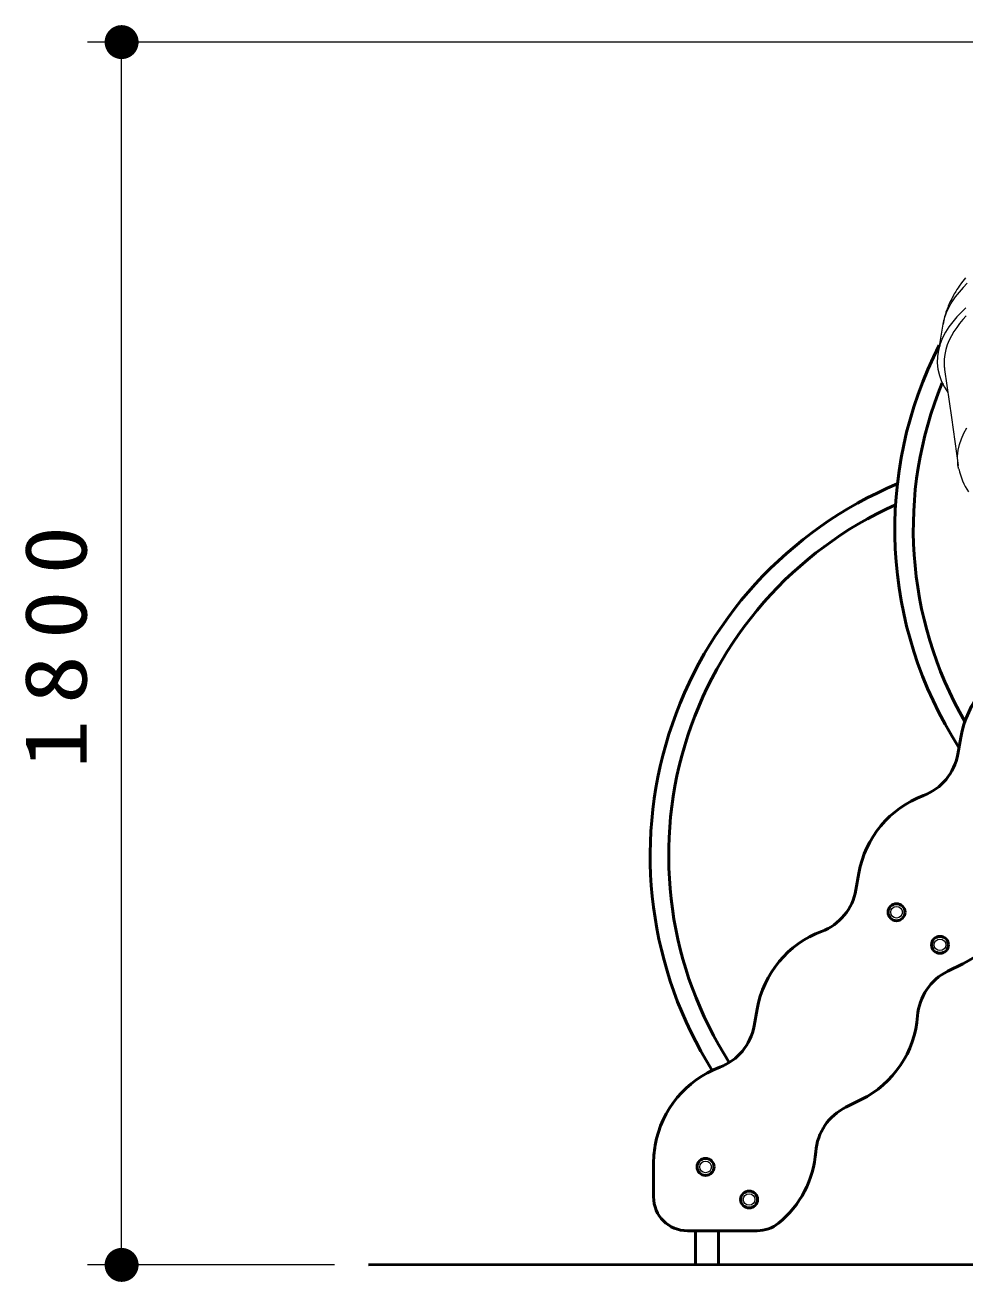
# Model space of a CAD drawing. Units: millimetres on the paper, scale 1:50. Extents: x -385 to 0, y -594 to 267.
# Drawn here: x -163.97 to -136.3, y -230.52 to -193.5 of the extents above; entities that cross this region are included whole.
import ezdxf

# ---------------------------------------------------------------- set-up
doc = ezdxf.new("R2010")
doc.units = ezdxf.units.MM
doc.layers.add('LY_1', color=7, linetype='Continuous', lineweight=50)
doc.styles.add('ＭＳ ゴシック', font='')
doc.styles.get('ＭＳ ゴシック').set_extended_font_data('MS Gothic')

# ---------------------------------------------------------------- blocks, each defined once
blk = doc.blocks.new('filled_dot')
at = {"color": 0, "linetype": 'Continuous', "lineweight": -2, "const_width": 1.25}
blk.add_lwpolyline([(-0.625, 0, 1), (0.625, 0, 1)], format="xyb", close=True, dxfattribs=at)

msp = doc.modelspace()

# ---------------------------------------------------------------- linework, layer by layer
at = {"layer": 'LY_1', "lineweight": 13}
for p, q in [((-121.911, -193.996), (-162.133, -193.996)), ((-161.133, -230.016), (-161.133, -193.996)), ((-154.867, -230.016), (-162.133, -230.016))]:
    msp.add_line(p, q, dxfattribs=at)
at = {"layer": 'LY_1', "color": 140}
for p, q in [((-136.513, -214.969), (-136.426, -214.477)), ((-139.511, -218.971), (-139.424, -218.478)), ((-136.808, -221.368), (-136.36, -221.147)), ((-142.509, -222.972), (-142.422, -222.48)), ((-139.806, -225.37), (-139.358, -225.148)), ((-145.472, -228.012), (-145.473, -227.086)), ((-144.472, -229.011), (-142.421, -229.01)), ((-144.236, -230.011), (-144.237, -229.011)), ((-143.556, -230.011), (-143.557, -229.011))]:
    msp.add_line(p, q, dxfattribs=at)
at = {"layer": 'LY_1'}
msp.add_line((-81.273, -229.981), (-153.867, -230.016), dxfattribs=at)
at = {"layer": 'LY_1', "lineweight": 13}
for points in [[(-136.287, -200.937), (-136.328, -200.989), (-136.366, -201.039), (-136.399, -201.083), (-136.427, -201.121), (-136.451, -201.155), (-136.473, -201.187), (-136.505, -201.234), (-136.536, -201.282), (-136.57, -201.338), (-136.593, -201.375), (-136.616, -201.414), (-136.635, -201.448), (-136.652, -201.478), (-136.67, -201.512), (-136.692, -201.554), (-136.717, -201.606), (-136.743, -201.661), (-136.764, -201.707), (-136.781, -201.745), (-136.795, -201.779), (-136.81, -201.817), (-136.826, -201.858), (-136.842, -201.904), (-136.86, -201.956), (-136.877, -202.012), (-136.886, -202.039), (-136.893, -202.064), (-136.899, -202.087), (-136.905, -202.107), (-136.911, -202.131), (-136.918, -202.162), (-136.928, -202.203), (-136.938, -202.252), (-136.949, -202.309)], [(-136.234, -201.098), (-136.358, -201.227), (-136.475, -201.361), (-136.585, -201.502), (-136.686, -201.65), (-136.776, -201.804), (-136.85, -201.966), (-136.913, -202.134), (-136.946, -202.309)], [(-136.272, -201.823), (-136.407, -201.954), (-136.537, -202.091), (-136.659, -202.235), (-136.772, -202.386), (-136.874, -202.545), (-136.962, -202.712), (-137.033, -202.887), (-137.085, -203.068), (-137.114, -203.254), (-137.118, -203.443), (-137.097, -203.631), (-137.054, -203.814), (-136.988, -203.991), (-136.907, -204.162), (-136.805, -204.32)], [(-136.266, -202.06), (-136.364, -202.169), (-136.457, -202.281), (-136.545, -202.398), (-136.627, -202.519), (-136.701, -202.645), (-136.767, -202.776), (-136.822, -202.911), (-136.866, -203.051), (-136.897, -203.194), (-136.914, -203.339), (-136.913, -203.485)], [(-136.949, -202.309), (-137.021, -202.721), (-137.094, -203.132)], [(-136.913, -203.485), (-136.913, -203.497), (-136.913, -203.51), (-136.913, -203.523), (-136.913, -203.536), (-136.912, -203.548), (-136.911, -203.561), (-136.91, -203.573), (-136.908, -203.586), (-136.906, -203.599), (-136.904, -203.611), (-136.902, -203.624), (-136.901, -203.636)], [(-136.901, -203.636), (-136.702, -205.053), (-136.503, -206.469)], [(-136.513, -206.371), (-136.518, -206.194), (-136.5, -206.018), (-136.461, -205.845), (-136.404, -205.678), (-136.332, -205.516), (-136.246, -205.361)], [(-136.487, -206.559), (-136.489, -206.548), (-136.492, -206.536), (-136.494, -206.524), (-136.497, -206.513), (-136.499, -206.501), (-136.502, -206.489), (-136.504, -206.478), (-136.506, -206.466), (-136.508, -206.454), (-136.509, -206.442), (-136.51, -206.431), (-136.511, -206.419), (-136.512, -206.407), (-136.513, -206.395), (-136.513, -206.383), (-136.513, -206.371)]]:
    msp.add_lwpolyline(points, dxfattribs=at)
at = {"layer": 'LY_1', "color": 140}
for centre in [(-138.316, -219.628), (-137.036, -220.588), (-143.938, -227.131), (-142.657, -228.09)]:
    msp.add_circle(centre, 0.25, dxfattribs=at)
at = {"layer": 'LY_1', "lineweight": 13}
for centre in [(-138.316, -219.628), (-137.036, -220.588), (-143.938, -227.131), (-142.657, -228.09)]:
    msp.add_circle(centre, 0.171, dxfattribs=at)
at = {"layer": 'LY_1', "color": 140}
for centre, radius, start, end in [((-126.495, -208.344), 11.872, 152.8235, 212.7726), ((-126.495, -208.344), 11.328, 157.6143, 210.0111), ((-133.697, -217.956), 11.872, 112.7722, 212.2174), ((-133.697, -217.956), 11.328, 114.2289, 212.5782), ((-133.471, -214.996), 3, 110.6068, 170.0274), ((-138.088, -214.692), 1.6, 290.6068, 350.0274), ((-136.469, -218.998), 3, 110.6068, 170.0274), ((-137.689, -218.457), 3, 296.2876, 355.7081), ((-141.086, -218.694), 1.6, 290.6068, 350.0274), ((-139.467, -222.999), 3, 110.6068, 170.0274), ((-136.1, -222.803), 1.6, 116.2876, 175.7081), ((-140.687, -222.459), 3, 296.2876, 355.7081), ((-144.085, -222.695), 1.6, 290.6068, 350.0274), ((-142.466, -227.001), 3, 110.6068, 170.1996), ((-139.098, -226.804), 1.6, 116.2876, 175.7081), ((-141.979, -227.085), 3.494, 170.1996, 180.0274), ((-143.685, -226.46), 3, 309.1837, 355.7081), ((-144.472, -228.011), 1, 180.0274, 270.0274), ((-142.421, -228.01), 1, 270.0274, 309.1837)]:
    msp.add_arc(centre, radius, start, end, dxfattribs=at)
at = {"layer": 'LY_1', "lineweight": 13}
msp.add_arc((-134.525, -206.153), 2.001, 191.8687, 213.1185, dxfattribs=at)

# ---------------------------------------------------------------- block references
at = {"layer": 'LY_1', "lineweight": 13, "xscale": 0.4, "yscale": 0.4}
for p, rotation in [((-161.133, -193.996), 270), ((-161.133, -230.016), 90)]:
    msp.add_blockref('filled_dot', p, dxfattribs=dict(at, rotation=rotation))

# ---------------------------------------------------------------- texts
at = {"layer": 'LY_1', "insert": (-162.133, -211.585), "char_height": 1.833, "attachment_point": 8, "rotation": 90, "style": 'ＭＳ ゴシック'}
msp.add_mtext('\\T1.33;\\W1.15;1800', dxfattribs=at)

doc.saveas('drawing.dxf')
